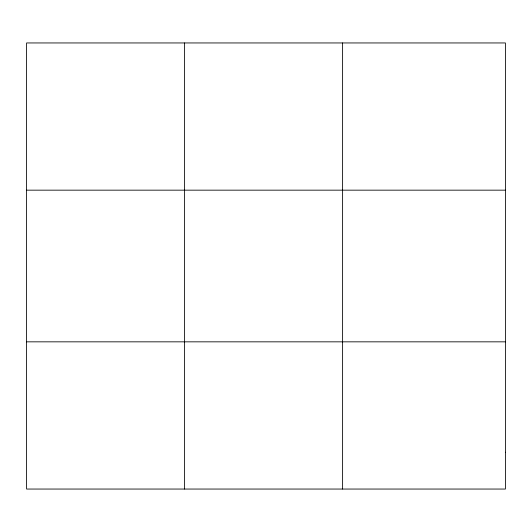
<?xml version="1.0" encoding="UTF-8"?>
<svg xmlns="http://www.w3.org/2000/svg" width="532" height="532" viewBox="0 0 532 532"><rect width="100%" height="100%" fill="white"/><g stroke="black" fill="none" stroke-linecap="round" stroke-linejoin="round"><path stroke-width="0.8" d="M184.604 489.048L184.604 42.952M342.608 489.048L342.608 42.952M26.6 190.163L505.4 190.163M26.6 341.837L505.4 341.837M505.4 452.24L505.4 489.048L26.6 489.048L26.6 42.952L505.4 42.952L505.4 452.24"/></g></svg>
